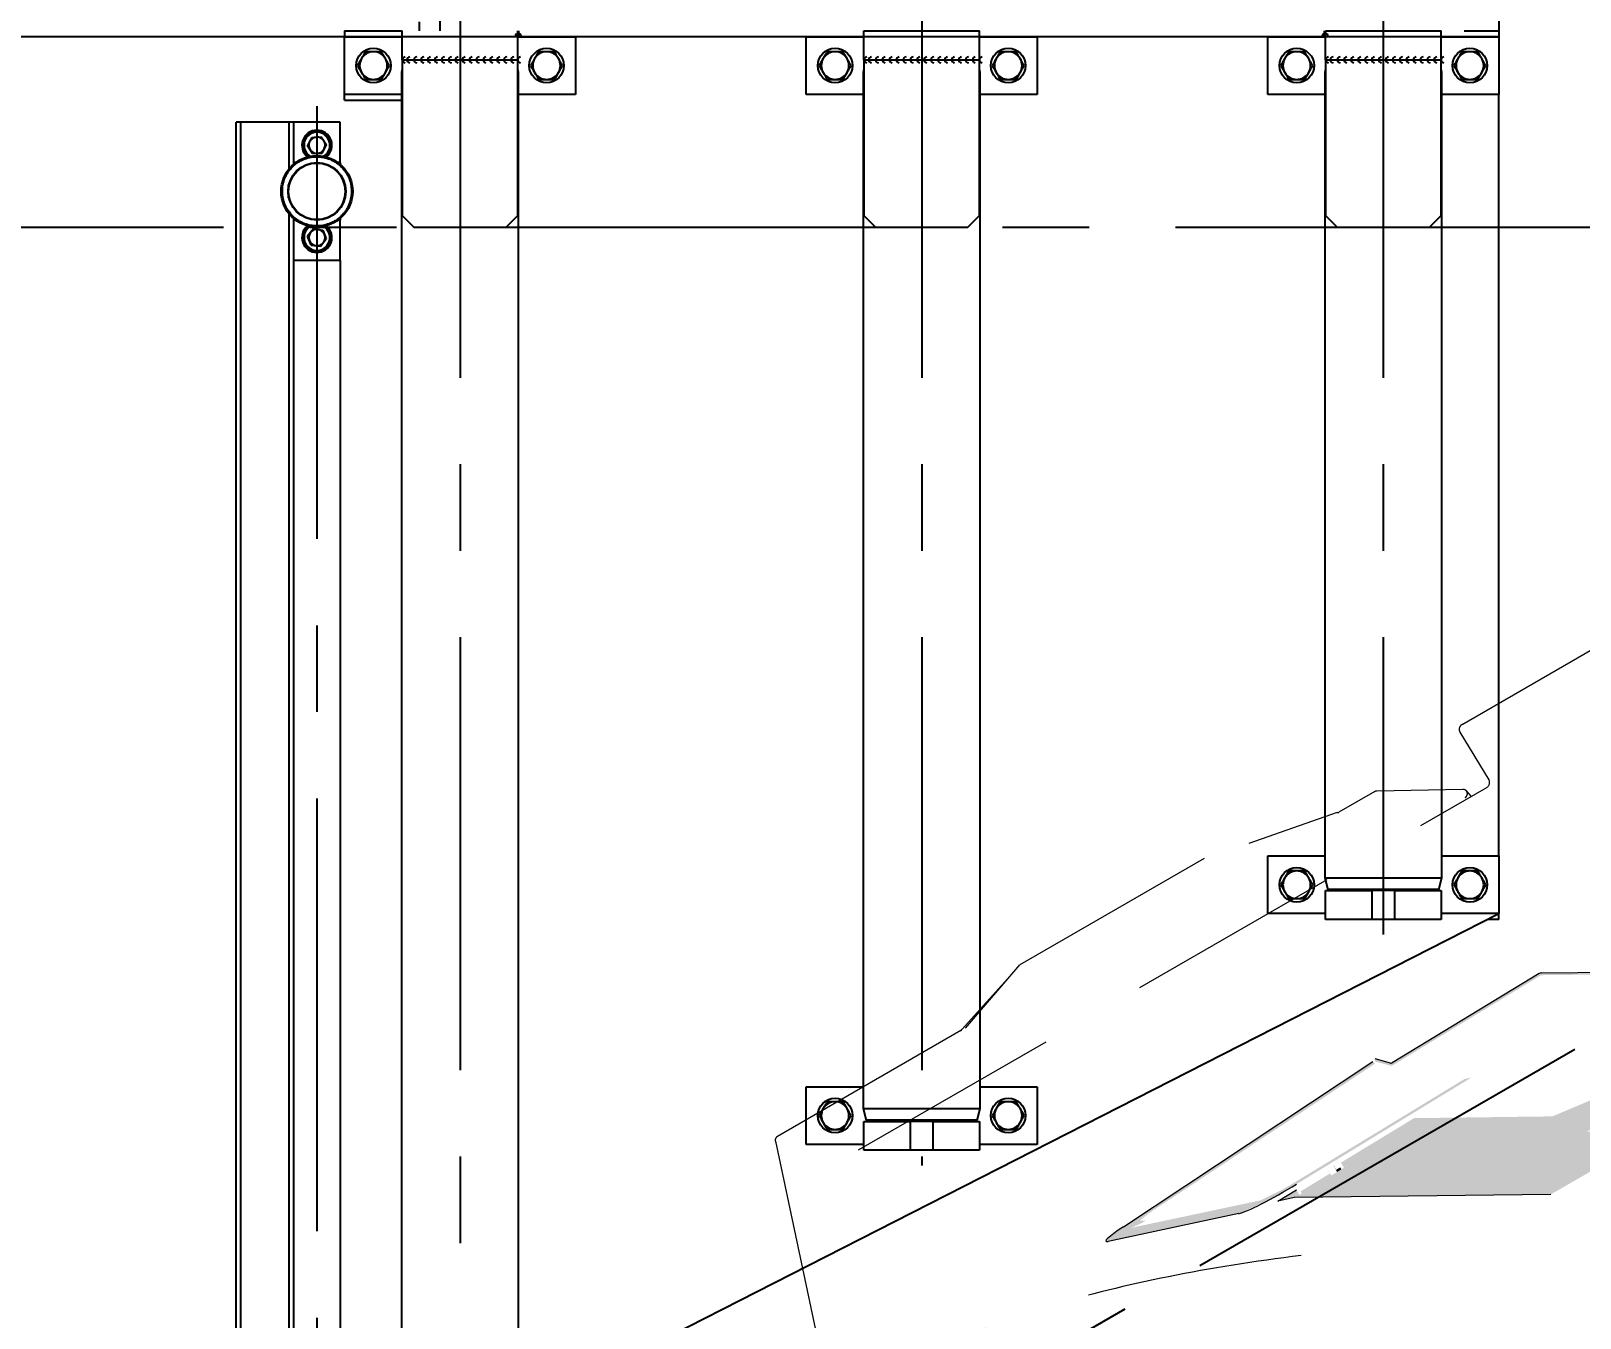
# Model space of a CAD drawing. Header units: inches. Extents: x -347369 to -260369, y 119522 to 149869.
# Drawn here: x -287802 to -286460, y 138054 to 139170 of the extents above; entities that cross this region are included whole.
import ezdxf

# ---------------------------------------------------------------- set-up
doc = ezdxf.new("R2010")
doc.units = ezdxf.units.IN
doc.header["$LTSCALE"] = 300
doc.linetypes.add('CENTRO', pattern=[2, 1.25, -0.25, 0.25, -0.25])
doc.linetypes.add('NASCOSTA', pattern=[0.375, 0.25, -0.125])
for name, color, linetype in [('ASSI', 254, 'CENTRO'), ('MACCHINA', 40, 'Continuous'), ('QUOTE', 7, 'Continuous'), ('RULLIERE', 3, 'Continuous')]:
    doc.layers.add(name, color=color, linetype=linetype)
doc.styles.get("Standard").update_dxf_attribs({"font": 'romans.shx'})
doc.dimstyles.new('sc1a100', dxfattribs={"dimscale": 100, "dimtxt": 3, "dimasz": 3, "dimexe": 0, "dimexo": 0, "dimgap": 1, "dimtad": 1, "dimzin": 12, "dimdsep": 46, "dimtxsty": 'Standard', "dimblk": 'CLOSEDBLANK', "dimcen": 1, "dimclrd": 253, "dimclre": 253, "dimclrt": 2, "dimadec": 0, "dimazin": 3, "dimtfac": 1, "dimtmove": 0, "dimatfit": 1, "dimldrblk": 'CLOSEDBLANK', "dimfxl": 1, "dimtolj": 1, "dimtzin": 0, "dimarcsym": 0})
doc.dimstyles.new('sc1a100_pollici', dxfattribs={"dimscale": 100, "dimtxt": 3, "dimasz": 3, "dimexe": 0, "dimexo": 0, "dimgap": 1, "dimtad": 1, "dimzin": 12, "dimdsep": 46, "dimtxsty": 'Standard', "dimblk": 'CLOSEDBLANK', "dimcen": 1, "dimclrd": 253, "dimclre": 253, "dimclrt": 2, "dimadec": 0, "dimazin": 3, "dimtfac": 1, "dimtmove": 0, "dimatfit": 1, "dimldrblk": 'CLOSEDBLANK', "dimfxl": 1, "dimtolj": 1, "dimtzin": 0, "dimarcsym": 0})

# ---------------------------------------------------------------- blocks, each defined once
blk = doc.blocks.new('_ClosedBlank')
at = {"color": 0, "linetype": 'ByBlock', "lineweight": -2}
for p, q in [((-1, 0.1667), (0, 0)), ((-1, 0.1667), (-1, -0.1667)), ((0, 0), (-1, -0.1667))]:
    blk.add_line(p, q, dxfattribs=at)
blk = doc.blocks.new('*D10')
at = {"layer": 'Defpoints', "color": 0, "transparency": 16777216}
for p in [(-300380.2, 144199.7), (-282330.2, 140899.7), (-300380.2, 139125.6)]:
    blk.add_point(p, dxfattribs=at)
at = {"layer": 'QUOTE', "color": 253, "lineweight": -2, "transparency": 16777216}
for p, q in [((-300380.2, 139125.6), (-300380.2, 144199.7)), ((-282630.2, 144199.7), (-300080.2, 144199.7)), ((-282330.2, 140899.7), (-282330.2, 144199.7))]:
    blk.add_line(p, q, dxfattribs=at)
at = {"layer": 'QUOTE', "color": 253, "lineweight": -2, "transparency": 16777216, "xscale": 300, "yscale": 300, "zscale": 300, "rotation": 180}
blk.add_blockref('_ClosedBlank', (-300380.2, 144199.7), dxfattribs=at)
at = {"layer": 'QUOTE', "color": 253, "lineweight": -2, "transparency": 16777216, "xscale": 300, "yscale": 300, "zscale": 300}
blk.add_blockref('_ClosedBlank', (-282330.2, 144199.7), dxfattribs=at)
at = {"layer": 'QUOTE', "color": 2, "transparency": 16777216, "char_height": 300, "attachment_point": 5}
for s, insert in [('\\A1;18050', (-291355.2, 144449.7)), ('\\A1;[59\'-2 5/8"]', (-291355.2, 143871.1))]:
    blk.add_mtext(s, dxfattribs=dict(at, insert=insert))
blk = doc.blocks.new('*D27')
at = {"layer": 'Defpoints', "color": 0, "transparency": 16777216}
for p in [(-285230.2, 140399.7), (-284017.7, 139699.7), (-287395.2, 137749.7), (-287103.2, 136767.5), (-285230.2, 136499.7)]:
    blk.add_point(p, dxfattribs=at)
at = {"layer": 'QUOTE', "color": 253, "lineweight": -2, "transparency": 16777216}
for p, q in [((-287395.2, 137749.7), (-287753.7, 137542.7)), ((-285230.2, 136499.7), (-285230.2, 136085.7))]:
    blk.add_line(p, q, dxfattribs=at)
blk.add_arc((-285230.2, 138999.7), 2913.9, 215.9014, 264.0986, dxfattribs=at)
at = {"layer": 'QUOTE', "color": 253, "lineweight": -2, "transparency": 16777216, "xscale": 300, "yscale": 300, "zscale": 300}
for p, rotation in [((-287753.7, 137542.7), 122.9507175305296), ((-285230.2, 136085.7), 357.0492824694705)]:
    blk.add_blockref('_ClosedBlank', p, dxfattribs=dict(at, rotation=rotation))
at = {"layer": 'QUOTE', "color": 2, "transparency": 16777216, "insert": (-286562.1, 136692.6), "char_height": 300, "attachment_point": 5, "rotation": 330}
blk.add_mtext('\\A1;60°', dxfattribs=at)
blk = doc.blocks.new('A$Cda148bbc')
at = {"layer": 'MACCHINA', "lineweight": 0}
h = blk.add_hatch(color=5, dxfattribs=at)
edge = h.paths.add_edge_path(flags=0)
edge.add_line((84.7, -1313.3), (85.3, -1341.7))
edge.add_ellipse((80.2, -1341.9), major_axis=(5.06, 1.09), ratio=0.965015, start_angle=259.5376, end_angle=349.5376, ccw=False)
edge.add_line((80.3, -1346.9), (48.2, -1348))
edge.add_line((48.2, -1348), (49.1, -1386.9))
edge.add_ellipse((39.2, -1404.6), major_axis=(-1.1, -68.6), ratio=0.145737, start_angle=15.1067, end_angle=105.1067, ccw=False)
edge.add_line((40.7, -1470.9), (-17.9, -1575.5))
edge.add_line((-17.9, -1575.5), (-16.2, -1649.6))
edge.add_line((-16.2, -1649.6), (-11, -1649.6))
edge.add_line((-11, -1649.6), (-10, -1694.8))
edge.add_line((-10, -1694.8), (-15.1, -1694.8))
edge.add_line((-15.1, -1694.8), (-14.7, -1713.6))
edge.add_line((-14.7, -1713.6), (-10.2, -1699.8))
edge.add_line((-10.2, -1699.8), (98.6, -1505.8))
edge.add_line((98.6, -1505.8), (98.6, -1308.3))
edge.add_line((98.6, -1308.3), (89.7, -1308.3))
edge.add_ellipse((89.8, -1313.3), major_axis=(-4.94, 1.61), ratio=0.96225, start_angle=288.6768, end_angle=378.6768)
edge = h.paths.add_edge_path(flags=0)
edge.add_ellipse((75.7, -1373.1), major_axis=(-10.1, -2.2), ratio=0.965015, start_angle=259.5376, end_angle=349.5376, ccw=False)
edge.add_line((75.5, -1363.1), (81, -1362.9))
edge.add_ellipse((81.1, -1364.9), major_axis=(0, -2), ratio=0.998864, start_angle=90, end_angle=182.0643, ccw=False)
edge.add_line((83.1, -1364.9), (83.1, -1422.9))
edge.add_line((83.1, -1422.9), (67.2, -1451.3))
edge.add_line((67.2, -1451.3), (65.4, -1373.5))
h = blk.add_hatch(color=5, dxfattribs=at)
edge = h.paths.add_edge_path(flags=0)
edge.add_ellipse((-70.9, -1568), major_axis=(1.98, -0.64), ratio=0.96225, start_angle=-26.3232, end_angle=18.6768, ccw=False)
edge.add_line((-69.4, -1569.4), (-79.2, -1579.1))
edge.add_line((-79.2, -1579.1), (-77.5, -1580.3))
edge.add_line((-77.5, -1580.3), (-67.9, -1570.8))
edge.add_ellipse((-70.9, -1568), major_axis=(3.95, -1.29), ratio=0.96225, start_angle=333.6768, end_angle=378.6768)
edge.add_line((-66.8, -1568), (-70.2, -1418.9))
edge.add_ellipse((-68.2, -1418.9), major_axis=(-2.03, -0.44), ratio=0.965015, start_angle=319.5376, end_angle=349.5376, ccw=False)
edge.add_line((-70, -1417.9), (-33.2, -1352.4))
edge.add_ellipse((-31.4, -1353.3), major_axis=(-2.03, -0.44), ratio=0.965015, start_angle=169.5376, end_angle=319.5376, ccw=False)
edge.add_line((-29.3, -1353.3), (-29, -1365.8))
edge.add_line((-29, -1365.8), (-27, -1365.7))
edge.add_line((-27, -1365.7), (-27.3, -1353.2))
edge.add_ellipse((-31.4, -1353.3), major_axis=(-4.05, -0.87), ratio=0.965015, start_angle=169.5376, end_angle=319.5376)
edge.add_line((-35, -1351.5), (-71.8, -1417))
edge.add_ellipse((-68.2, -1418.9), major_axis=(-4.05, -0.87), ratio=0.965015, start_angle=319.5376, end_angle=349.5376)
edge.add_line((-72.3, -1419), (-68.8, -1568))
h = blk.add_hatch(color=5, dxfattribs=at)
edge = h.paths.add_edge_path(flags=0)
edge.add_line((-60.7, -1827.4), (-75.7, -1581.3))
edge.add_line((-75.7, -1581.3), (-78.1, -1581.8))
edge.add_line((-78.1, -1581.8), (-62.3, -1840.5))
edge.add_ellipse((-59, -1814.2), major_axis=(0, 45.9), ratio=0.087156, start_angle=125, end_angle=195)
edge.add_line((-58, -1858.5), (-22.2, -1748.4))
edge.add_ellipse((-23.2, -1704.1), major_axis=(0, 45.9), ratio=0.087156, start_angle=195, end_angle=285)
edge.add_line((-19.3, -1692.2), (-23.5, -1514.9))
edge.add_line((-23.5, -1514.9), (-25.4, -1520.8))
edge.add_line((-25.4, -1520.8), (-21.3, -1698.1))
edge.add_ellipse((-23.2, -1704.1), major_axis=(0, 22.9), ratio=0.087156, start_angle=195, end_angle=285, ccw=False)
edge.add_line((-22.7, -1726.2), (-58.5, -1836.4))
edge.add_ellipse((-59, -1814.2), major_axis=(0, 22.9), ratio=0.087156, start_angle=125, end_angle=195, ccw=False)
h = blk.add_hatch(color=5, dxfattribs=at)
edge = h.paths.add_edge_path(flags=0)
edge.add_line((-11, -1652.1), (-13, -1652.1))
edge.add_line((-13, -1652.1), (-12.9, -1656.4))
edge.add_ellipse((-19.2, -1659.7), major_axis=(-13.6, -0.3), ratio=0.257834, start_angle=231.4736, end_angle=241.9407, ccw=False)
edge.add_line((-10.8, -1656.7), (-11, -1652.1))
h = blk.add_hatch(color=5, dxfattribs=at)
edge = h.paths.add_edge_path(flags=0)
edge.add_line((-12.8, -1662.6), (-12.1, -1692.3))
edge.add_line((-12.1, -1692.3), (-10, -1692.3))
edge.add_line((-10, -1692.3), (-10.7, -1662.2))
edge.add_ellipse((-19.2, -1659.7), major_axis=(-13.6, -0.3), ratio=0.257834, start_angle=118.0593, end_angle=128.5264, ccw=False)
at = {"layer": 'ASSI'}
blk.add_line((0, -2400), (0, 1400), dxfattribs=at)
at = {"layer": 'MACCHINA', "color": 8, "linetype": 'NASCOSTA', "lineweight": 5, "ltscale": 2.5}
for p, q in [((-292.6, -1368.9), (-292.6, 585)), ((-287.8, -1373.8), (-239.5, -1372.6)), ((-234.7, -2006), (-234.7, -1377.6)), ((-234.7, -1393.1), (-240.9, -1394.4)), ((-243.4, -1396.4), (-279.5, -1461.8)), ((-280, -1463.3), (-280, -1499.3)), ((-280.6, -1500.7), (-295.5, -1580.4)), ((-303.8, -1620.5), (-303.8, -1804.7)), ((-279.7, -1873.2), (-303.8, -1804.7)), ((-299.8, -1816.1), (-280.6, -1876.1)), ((-280, -1877.5), (-280, -2061)), ((-277.4, -2064.7), (-59.6, -2135.5))]:
    blk.add_line(p, q, dxfattribs=at)
at = {"layer": 'MACCHINA', "color": 5, "lineweight": 0}
for p, q in [((-71.8, -1417), (-35, -1351.5)), ((-72.3, -1419), (-68.8, -1568)), ((98.6, -1505.8), (-10.2, -1699.8)), ((-69.4, -1569.4), (-79.2, -1579.1)), ((-62.3, -1840.5), (-78.1, -1581.8)), ((-14.7, -1713.6), (-15.1, -1694.8)), ((-10.2, -1699.8), (-14.7, -1713.6)), ((-22.2, -1748.4), (-58, -1858.5))]:
    blk.add_line(p, q, dxfattribs=at)
at = {"layer": 'MACCHINA', "color": 8, "linetype": 'NASCOSTA', "lineweight": 5, "ltscale": 2.5}
for centre, radius, start, end in [((-282.1, -1499.3), 2.07, 316.6145, 359.9907), ((-282, -1877.5), 1.98, 359.6943, 44.4439), ((-276.2, -2061.1), 3.82, 178.8817, 270.6627)]:
    blk.add_arc(centre, radius, start, end, dxfattribs=at)
for centre, major_axis, ratio, start_param, end_param in [((-287.8, -1368.7), (1.25, 4.89), 0.954437, 1.832941, 3.403738), ((-239.5, -1377.7), (1.25, 4.89), 0.954437, 4.974534, 6.54533), ((127.5, -1749.5), (153.7, 353.9), 0.247592, 1.594453, 4.02308)]:
    blk.add_ellipse(centre, major_axis=major_axis, ratio=ratio, start_param=start_param, end_param=end_param, dxfattribs=at)
at = {"layer": 'MACCHINA', "color": 5, "lineweight": 0}
for centre, major_axis, ratio, start_param, end_param in [((-68.2, -1418.9), (-4.05, -0.87), 0.965015, 5.576983, 6.100582), ((-70.9, -1568), (1.98, -0.64), 0.96225, 5.823759, 6.609157), ((-23.2, -1704.1), (0, 45.9), 0.087156, 3.403392, 4.974188), ((-59, -1814.2), (0, 45.9), 0.087156, 2.181662, 3.403392)]:
    blk.add_ellipse(centre, major_axis=major_axis, ratio=ratio, start_param=start_param, end_param=end_param, dxfattribs=at)
at = {"layer": 'MACCHINA', "color": 8, "linetype": 'NASCOSTA', "lineweight": 5, "ltscale": 2.5}
blk.add_open_spline([(-236.4, -1398.3), (-236.4, -1397.9), (-236.5, -1397), (-237.2, -1395.8), (-238.1, -1394.9), (-239.3, -1394.4), (-240.5, -1394.3), (-241.7, -1394.6), (-242.8, -1395.3), (-243.2, -1396.1), (-243.4, -1396.4)], degree=3, dxfattribs=at)
blk.add_open_spline([(-279.5, -1461.8), (-279.6, -1462), (-279.8, -1462.4), (-280, -1463.1), (-280, -1463.6), (-280, -1463.8)], degree=3, knots=[0, 0, 0, 0, 0.317792, 0.653434, 1, 1, 1, 1], dxfattribs=at)
blk = doc.blocks.new('72810824170')
at = {"layer": 'ASSI'}
for p, q in [((-2200, 244.5), (-2200, -1113.2)), ((-1800, 244.5), (-1800, -813.2)), ((-1400, 244.5), (-1400, -613.2))]:
    blk.add_line(p, q, dxfattribs=at)
at = {"layer": 'RULLIERE'}
for p, q in [((-2235, 170), (-2235, 178)), ((-2217.5, 185), (-2217.5, 170)), ((-2300, 170), (-2300, 165)), ((-2300, 170), (-2250, 170)), ((-2300, 165), (-2250, 165)), ((-2300, 115), (-2300, 165)), ((-2250, 145), (-2250, 170)), ((-2150, 145), (-2150, 170)), ((-2150, 165), (-2100, 165)), ((-2149, 165), (-2149, 170)), ((-2100, 165), (-2100, 115)), ((-1900, 165), (-2100, 165)), ((-1900, 165), (-1850, 165)), ((-1900, 115), (-1900, 165)), ((-1850, 145), (-1850, 170)), ((-1850, 170), (-1750, 170)), ((-1750, 145), (-1750, 170)), ((-1750, 165), (-1700, 165)), ((-1700, 165), (-1700, 115)), ((-1500, 165), (-1700, 165)), ((-1500, 165), (-1450, 165)), ((-1500, 115), (-1500, 165)), ((-1451, 165), (-1451, 170)), ((-1450, 170), (-1350, 170)), ((-1450, 145), (-1450, 170)), ((-1350, 145), (-1350, 170)), ((-1350, 165), (-1300, 165)), ((-1330, 170), (-1300, 170)), ((-1300, 170), (-1300, 165)), ((-1300, 165), (-1300, 115)), ((-2250, 137), (-2250.8, 134)), ((-2250, 145), (-2250, 10)), ((-2250, 145), (-2150, 145)), ((-2150, 10), (-2150, 145)), ((-2149.2, 134), (-2150, 137)), ((-1850, 137), (-1850.8, 134)), ((-1850, 145), (-1850, 10)), ((-1850, 145), (-1750, 145)), ((-1750, 10), (-1750, 145)), ((-1749.2, 134), (-1750, 137)), ((-1450, 137), (-1450.8, 134)), ((-1450, 145), (-1450, 10)), ((-1450, 145), (-1350, 145)), ((-1350, 10), (-1350, 145)), ((-1349.2, 134), (-1350, 137)), ((-2250.8, 134), (-2250.8, -1064)), ((-2250, 134), (-2250.8, 134)), ((-2149.2, 134), (-2150, 134)), ((-2149.2, -1064), (-2149.2, 134)), ((-1850.8, 134), (-1850.8, -764)), ((-1850, 134), (-1850.8, 134)), ((-1749.2, 134), (-1750, 134)), ((-1749.2, -764), (-1749.2, 134)), ((-1450.8, 134), (-1450.8, -564)), ((-1450, 134), (-1450.8, 134)), ((-1349.2, 134), (-1350, 134)), ((-1349.2, -564), (-1349.2, 134)), ((-2250.8, 115), (-2300, 115)), ((-2300, 110), (-2300, 115)), ((-2300, 110), (-2250.8, 110)), ((-2100, 115), (-2149.2, 115)), ((-1850.8, 115), (-1900, 115)), ((-1700, 115), (-1749.2, 115)), ((-1450.8, 115), (-1500, 115)), ((-1300, 115), (-1349.2, 115)), ((-1300, -545), (-1300, 115)), ((-2250, 10), (-2240, 0)), ((-2240, 0), (-2160, 0)), ((-2160, 0), (-2150, 10)), ((-1850, 10), (-1840, 0)), ((-1840, 0), (-1760, 0)), ((-1760, 0), (-1750, 10)), ((-1450, 10), (-1440, 0)), ((-1440, 0), (-1360, 0)), ((-1360, 0), (-1350, 10)), ((-1500, -595), (-1500, -545)), ((-1500, -545), (-1450.8, -545)), ((-1349.2, -545), (-1300, -545)), ((-1300, -545), (-1300, -595)), ((-1450.8, -564), (-1448.1, -574)), ((-1450.8, -564), (-1349.2, -564)), ((-1450, -600), (-1450, -575)), ((-1450, -575), (-1410, -575)), ((-1351.9, -574), (-1448.1, -574)), ((-1420.4, -574), (-1420.2, -575)), ((-1410, -575), (-1410, -600)), ((-1390, -575), (-1410, -575)), ((-1390, -600), (-1390, -575)), ((-1390, -575), (-1350, -575)), ((-1379.8, -575), (-1379.6, -574)), ((-1351.9, -574), (-1349.2, -564)), ((-1350, -575), (-1350, -600)), ((-2100, -1002.6), (-1300, -595)), ((-1450, -595), (-1500, -595)), ((-1410, -600), (-1450, -600)), ((-1390, -600), (-1410, -600)), ((-1350, -600), (-1390, -600)), ((-1300, -595), (-1350, -595)), ((-1300, -600), (-1309.8, -600)), ((-1300, -600), (-1300, -595)), ((-1900, -795), (-1900, -745)), ((-1900, -745), (-1850.8, -745)), ((-1749.2, -745), (-1700, -745)), ((-1700, -745), (-1700, -795)), ((-1850.8, -764), (-1848.1, -774)), ((-1850.8, -764), (-1749.2, -764)), ((-1751.9, -774), (-1749.2, -764)), ((-1850, -800), (-1850, -775)), ((-1850, -775), (-1810, -775)), ((-1751.9, -774), (-1848.1, -774)), ((-1820.4, -774), (-1820.2, -775)), ((-1810, -775), (-1810, -800)), ((-1790, -775), (-1810, -775)), ((-1790, -800), (-1790, -775)), ((-1790, -775), (-1750, -775)), ((-1779.8, -775), (-1779.6, -774)), ((-1750, -775), (-1750, -800)), ((-1850, -795), (-1900, -795)), ((-1810, -800), (-1850, -800)), ((-1790, -800), (-1810, -800)), ((-1750, -800), (-1790, -800)), ((-1700, -795), (-1750, -795))]:
    blk.add_line(p, q, dxfattribs=at)
for centre in [(-2275, 140), (-2125, 140), (-1875, 140), (-1725, 140), (-1475, 140), (-1325, 140), (-1475, -570), (-1325, -570), (-1875, -770), (-1725, -770)]:
    blk.add_circle(centre, 15, dxfattribs=at)
for centre, radius, start, end in [((-2149.5, 165.5), 2.5, 0, 180), ((-1450.5, 165.5), 2.5, 0, 180), ((-2275, 140), 12, 90, 150), ((-2275, 140), 12, 30, 90), ((-2125, 140), 12, 90, 150), ((-2125, 140), 12, 30, 90), ((-1875, 140), 12, 90, 150), ((-1875, 140), 12, 30, 90), ((-1725, 140), 12, 90, 150), ((-1725, 140), 12, 30, 90), ((-1475, 140), 12, 90, 150), ((-1475, 140), 12, 30, 90), ((-1325, 140), 12, 90, 150), ((-1325, 140), 12, 30, 90), ((-2275, 140), 12, 150, 210), ((-2275, 140), 12, 330, 30), ((-2247.5, 145), 2.5, 90, 270), ((-2243.5, 145), 2.5, 90, 270), ((-2237.5, 145), 2.5, 90, 270), ((-2231.5, 145), 2.5, 90, 270), ((-2225.5, 145), 2.5, 90, 270), ((-2219.5, 145), 2.5, 90, 270), ((-2213.5, 145), 2.5, 90, 270), ((-2207.5, 145), 2.5, 90, 270), ((-2201.5, 145), 2.5, 90, 270), ((-2195.5, 145), 2.5, 90, 270), ((-2189.5, 145), 2.5, 90, 270), ((-2183.5, 145), 2.5, 90, 270), ((-2177.5, 145), 2.5, 90, 270), ((-2171.5, 145), 2.5, 90, 270), ((-2165.5, 145), 2.5, 90, 270), ((-2159.5, 145), 2.5, 90, 270), ((-2153.5, 145), 2.5, 90, 270), ((-2147.5, 145), 2.5, 90, 270), ((-2125, 140), 12, 150, 210), ((-2125, 140), 12, 330, 30), ((-1875, 140), 12, 150, 210), ((-1875, 140), 12, 330, 30), ((-1847.5, 145), 2.5, 90, 270), ((-1843.5, 145), 2.5, 90, 270), ((-1837.5, 145), 2.5, 90, 270), ((-1831.5, 145), 2.5, 90, 270), ((-1825.5, 145), 2.5, 90, 270), ((-1819.5, 145), 2.5, 90, 270), ((-1813.5, 145), 2.5, 90, 270), ((-1807.5, 145), 2.5, 90, 270), ((-1801.5, 145), 2.5, 90, 270), ((-1795.5, 145), 2.5, 90, 270), ((-1789.5, 145), 2.5, 90, 270), ((-1783.5, 145), 2.5, 90, 270), ((-1777.5, 145), 2.5, 90, 270), ((-1771.5, 145), 2.5, 90, 270), ((-1765.5, 145), 2.5, 90, 270), ((-1759.5, 145), 2.5, 90, 270), ((-1753.5, 145), 2.5, 90, 270), ((-1747.5, 145), 2.5, 90, 270), ((-1725, 140), 12, 150, 210), ((-1725, 140), 12, 330, 30), ((-1475, 140), 12, 150, 210), ((-1475, 140), 12, 330, 30), ((-1447.5, 145), 2.5, 90, 270), ((-1443.5, 145), 2.5, 90, 270), ((-1437.5, 145), 2.5, 90, 270), ((-1431.5, 145), 2.5, 90, 270), ((-1425.5, 145), 2.5, 90, 270), ((-1419.5, 145), 2.5, 90, 270), ((-1413.5, 145), 2.5, 90, 270), ((-1407.5, 145), 2.5, 90, 270), ((-1401.5, 145), 2.5, 90, 270), ((-1395.5, 145), 2.5, 90, 270), ((-1389.5, 145), 2.5, 90, 270), ((-1383.5, 145), 2.5, 90, 270), ((-1377.5, 145), 2.5, 90, 270), ((-1371.5, 145), 2.5, 90, 270), ((-1365.5, 145), 2.5, 90, 270), ((-1359.5, 145), 2.5, 90, 270), ((-1353.5, 145), 2.5, 90, 270), ((-1347.5, 145), 2.5, 90, 270), ((-1325, 140), 12, 150, 210), ((-1325, 140), 12, 330, 30), ((-2275, 140), 12, 210, 270), ((-2275, 140), 12, 270, 330), ((-2125, 140), 12, 210, 270), ((-2125, 140), 12, 270, 330), ((-1875, 140), 12, 210, 270), ((-1875, 140), 12, 270, 330), ((-1725, 140), 12, 210, 270), ((-1725, 140), 12, 270, 330), ((-1475, 140), 12, 210, 270), ((-1475, 140), 12, 270, 330), ((-1325, 140), 12, 210, 270), ((-1325, 140), 12, 270, 330), ((-1475, -570), 12, 90, 150), ((-1475, -570), 12, 30, 90), ((-1325, -570), 12, 90, 150), ((-1325, -570), 12, 30, 90), ((-1475, -570), 12, 150, 210), ((-1475, -570), 12, 210, 270), ((-1475, -570), 12, 270, 330), ((-1475, -570), 12, 330, 30), ((-1325, -570), 12, 150, 210), ((-1325, -570), 12, 210, 270), ((-1325, -570), 12, 270, 330), ((-1325, -570), 12, 330, 30), ((-1875, -770), 12, 150, 210), ((-1875, -770), 12, 90, 150), ((-1875, -770), 12, 30, 90), ((-1875, -770), 12, 330, 30), ((-1725, -770), 12, 150, 210), ((-1725, -770), 12, 90, 150), ((-1725, -770), 12, 30, 90), ((-1725, -770), 12, 330, 30), ((-1875, -770), 12, 210, 270), ((-1875, -770), 12, 270, 330), ((-1725, -770), 12, 210, 270), ((-1725, -770), 12, 270, 330)]:
    blk.add_arc(centre, radius, start, end, dxfattribs=at)
for points, knots in [([(-2281.9, 152), (-2282.5, 151), (-2283.6, 149.1), (-2284.8, 147), (-2285.4, 146)], [0, 0, 0, 0, 0.495458, 1, 1, 1, 1]), ([(-2275, 152), (-2275.2, 152), (-2276.4, 152), (-2278.8, 152), (-2280.9, 152), (-2281.9, 152)], [0, 0, 0, 0, 0.070099, 0.530789, 1, 1, 1, 1]), ([(-2268.1, 152), (-2269.2, 152), (-2271.5, 152), (-2273.8, 152), (-2275, 152)], [0, 0, 0, 0, 0.495458, 1, 1, 1, 1]), ([(-2264.6, 146), (-2264.9, 146.5), (-2266.1, 148.5), (-2267.2, 150.5), (-2268.1, 152)], [0, 0, 0, 0, 0.232367, 1, 1, 1, 1]), ([(-2131.9, 152), (-2132.5, 151), (-2133.6, 149.1), (-2134.8, 147), (-2135.4, 146)], [0, 0, 0, 0, 0.495458, 1, 1, 1, 1]), ([(-2125, 152), (-2125.2, 152), (-2126.4, 152), (-2128.8, 152), (-2130.9, 152), (-2131.9, 152)], [0, 0, 0, 0, 0.070099, 0.530789, 1, 1, 1, 1]), ([(-2118.1, 152), (-2119.2, 152), (-2121.5, 152), (-2123.8, 152), (-2125, 152)], [0, 0, 0, 0, 0.495458, 1, 1, 1, 1]), ([(-2114.6, 146), (-2114.9, 146.5), (-2116.1, 148.5), (-2117.2, 150.5), (-2118.1, 152)], [0, 0, 0, 0, 0.232367, 1, 1, 1, 1]), ([(-1881.9, 152), (-1882.5, 151), (-1883.6, 149.1), (-1884.8, 147), (-1885.4, 146)], [0, 0, 0, 0, 0.495458, 1, 1, 1, 1]), ([(-1875, 152), (-1875.2, 152), (-1876.4, 152), (-1878.8, 152), (-1880.9, 152), (-1881.9, 152)], [0, 0, 0, 0, 0.070099, 0.530789, 1, 1, 1, 1]), ([(-1868.1, 152), (-1869.2, 152), (-1871.5, 152), (-1873.8, 152), (-1875, 152)], [0, 0, 0, 0, 0.495458, 1, 1, 1, 1]), ([(-1864.6, 146), (-1864.9, 146.5), (-1866.1, 148.5), (-1867.2, 150.5), (-1868.1, 152)], [0, 0, 0, 0, 0.2323672, 1, 1, 1, 1]), ([(-1731.9, 152), (-1732.5, 151), (-1733.6, 149.1), (-1734.8, 147), (-1735.4, 146)], [0, 0, 0, 0, 0.495458, 1, 1, 1, 1]), ([(-1725, 152), (-1725.2, 152), (-1726.4, 152), (-1728.8, 152), (-1730.9, 152), (-1731.9, 152)], [0, 0, 0, 0, 0.070099, 0.530789, 1, 1, 1, 1]), ([(-1718.1, 152), (-1719.2, 152), (-1721.5, 152), (-1723.8, 152), (-1725, 152)], [0, 0, 0, 0, 0.495458, 1, 1, 1, 1]), ([(-1714.6, 146), (-1714.9, 146.5), (-1716.1, 148.5), (-1717.2, 150.5), (-1718.1, 152)], [0, 0, 0, 0, 0.2323672, 1, 1, 1, 1]), ([(-1481.9, 152), (-1482.5, 151), (-1483.6, 149.1), (-1484.8, 147), (-1485.4, 146)], [0, 0, 0, 0, 0.495458, 1, 1, 1, 1]), ([(-1475, 152), (-1475.2, 152), (-1476.4, 152), (-1478.8, 152), (-1480.9, 152), (-1481.9, 152)], [0, 0, 0, 0, 0.070099, 0.530789, 1, 1, 1, 1]), ([(-1468.1, 152), (-1469.2, 152), (-1471.5, 152), (-1473.8, 152), (-1475, 152)], [0, 0, 0, 0, 0.495458, 1, 1, 1, 1]), ([(-1464.6, 146), (-1464.9, 146.5), (-1466.1, 148.5), (-1467.2, 150.5), (-1468.1, 152)], [0, 0, 0, 0, 0.232367, 1, 1, 1, 1]), ([(-1331.9, 152), (-1332.5, 151), (-1333.6, 149.1), (-1334.8, 147), (-1335.4, 146)], [0, 0, 0, 0, 0.495458, 1, 1, 1, 1]), ([(-1325, 152), (-1325.2, 152), (-1326.4, 152), (-1328.8, 152), (-1330.9, 152), (-1331.9, 152)], [0, 0, 0, 0, 0.0700986, 0.5307888, 1, 1, 1, 1]), ([(-1318.1, 152), (-1319.2, 152), (-1321.5, 152), (-1323.8, 152), (-1325, 152)], [0, 0, 0, 0, 0.495458, 1, 1, 1, 1]), ([(-1314.6, 146), (-1314.9, 146.5), (-1316.1, 148.5), (-1317.2, 150.5), (-1318.1, 152)], [0, 0, 0, 0, 0.232367, 1, 1, 1, 1]), ([(-2285.4, 146), (-2285.5, 145.9), (-2286.1, 144.8), (-2287.3, 142.8), (-2288.3, 140.9), (-2288.9, 140)], [0, 0, 0, 0, 0.070099, 0.530789, 1, 1, 1, 1]), ([(-2288.9, 140), (-2288, 138.5), (-2286.8, 136.5), (-2285.7, 134.5), (-2285.4, 134)], [0, 0, 0, 0, 0.7676328, 1, 1, 1, 1]), ([(-2261.1, 140), (-2261.4, 140.4), (-2262.1, 141.6), (-2263.2, 143.6), (-2264.1, 145.2), (-2264.6, 146)], [0, 0, 0, 0, 0.211364, 0.60308, 1, 1, 1, 1]), ([(-2264.6, 134), (-2264.5, 134.1), (-2263.9, 135.2), (-2262.7, 137.2), (-2261.7, 139.1), (-2261.1, 140)], [0, 0, 0, 0, 0.070099, 0.530789, 1, 1, 1, 1]), ([(-2135.4, 146), (-2135.5, 145.9), (-2136.1, 144.8), (-2137.3, 142.8), (-2138.3, 140.9), (-2138.9, 140)], [0, 0, 0, 0, 0.070099, 0.530789, 1, 1, 1, 1]), ([(-2138.9, 140), (-2138, 138.5), (-2136.8, 136.5), (-2135.7, 134.5), (-2135.4, 134)], [0, 0, 0, 0, 0.767633, 1, 1, 1, 1]), ([(-2111.1, 140), (-2111.4, 140.4), (-2112.1, 141.6), (-2113.2, 143.6), (-2114.1, 145.2), (-2114.6, 146)], [0, 0, 0, 0, 0.211364, 0.60308, 1, 1, 1, 1]), ([(-2114.6, 134), (-2114.5, 134.1), (-2113.9, 135.2), (-2112.7, 137.2), (-2111.7, 139.1), (-2111.1, 140)], [0, 0, 0, 0, 0.070099, 0.530789, 1, 1, 1, 1]), ([(-1885.4, 146), (-1885.5, 145.9), (-1886.1, 144.8), (-1887.3, 142.8), (-1888.3, 140.9), (-1888.9, 140)], [0, 0, 0, 0, 0.070099, 0.530789, 1, 1, 1, 1]), ([(-1888.9, 140), (-1888, 138.5), (-1886.8, 136.5), (-1885.7, 134.5), (-1885.4, 134)], [0, 0, 0, 0, 0.767633, 1, 1, 1, 1]), ([(-1861.1, 140), (-1861.4, 140.4), (-1862.1, 141.6), (-1863.2, 143.6), (-1864.1, 145.2), (-1864.6, 146)], [0, 0, 0, 0, 0.211364, 0.60308, 1, 1, 1, 1]), ([(-1864.6, 134), (-1864.5, 134.1), (-1863.9, 135.2), (-1862.7, 137.2), (-1861.7, 139.1), (-1861.1, 140)], [0, 0, 0, 0, 0.070099, 0.530789, 1, 1, 1, 1]), ([(-1735.4, 146), (-1735.5, 145.9), (-1736.1, 144.8), (-1737.3, 142.8), (-1738.3, 140.9), (-1738.9, 140)], [0, 0, 0, 0, 0.0700986, 0.5307888, 1, 1, 1, 1]), ([(-1738.9, 140), (-1738, 138.5), (-1736.8, 136.5), (-1735.7, 134.5), (-1735.4, 134)], [0, 0, 0, 0, 0.767633, 1, 1, 1, 1]), ([(-1711.1, 140), (-1711.4, 140.4), (-1712.1, 141.6), (-1713.2, 143.6), (-1714.1, 145.2), (-1714.6, 146)], [0, 0, 0, 0, 0.211364, 0.60308, 1, 1, 1, 1]), ([(-1714.6, 134), (-1714.5, 134.1), (-1713.9, 135.2), (-1712.7, 137.2), (-1711.7, 139.1), (-1711.1, 140)], [0, 0, 0, 0, 0.070099, 0.530789, 1, 1, 1, 1]), ([(-1485.4, 146), (-1485.5, 145.9), (-1486.1, 144.8), (-1487.3, 142.8), (-1488.3, 140.9), (-1488.9, 140)], [0, 0, 0, 0, 0.070099, 0.530789, 1, 1, 1, 1]), ([(-1488.9, 140), (-1488, 138.5), (-1486.8, 136.5), (-1485.7, 134.5), (-1485.4, 134)], [0, 0, 0, 0, 0.767633, 1, 1, 1, 1]), ([(-1461.1, 140), (-1461.4, 140.4), (-1462.1, 141.6), (-1463.2, 143.6), (-1464.1, 145.2), (-1464.6, 146)], [0, 0, 0, 0, 0.2113641, 0.6030801, 1, 1, 1, 1]), ([(-1464.6, 134), (-1464.5, 134.1), (-1463.9, 135.2), (-1462.7, 137.2), (-1461.7, 139.1), (-1461.1, 140)], [0, 0, 0, 0, 0.070099, 0.530789, 1, 1, 1, 1]), ([(-1335.4, 146), (-1335.5, 145.9), (-1336.1, 144.8), (-1337.3, 142.8), (-1338.3, 140.9), (-1338.9, 140)], [0, 0, 0, 0, 0.070099, 0.530789, 1, 1, 1, 1]), ([(-1338.9, 140), (-1338, 138.5), (-1336.8, 136.5), (-1335.7, 134.5), (-1335.4, 134)], [0, 0, 0, 0, 0.767633, 1, 1, 1, 1]), ([(-1311.1, 140), (-1311.4, 140.4), (-1312.1, 141.6), (-1313.2, 143.6), (-1314.1, 145.2), (-1314.6, 146)], [0, 0, 0, 0, 0.2113641, 0.6030801, 1, 1, 1, 1]), ([(-1314.6, 134), (-1314.5, 134.1), (-1313.9, 135.2), (-1312.7, 137.2), (-1311.7, 139.1), (-1311.1, 140)], [0, 0, 0, 0, 0.070099, 0.530789, 1, 1, 1, 1]), ([(-2285.4, 134), (-2284.9, 133.2), (-2284, 131.6), (-2282.9, 129.6), (-2282.2, 128.4), (-2281.9, 128)], [0, 0, 0, 0, 0.391368, 0.788636, 1, 1, 1, 1]), ([(-2281.9, 128), (-2280.8, 128), (-2278.5, 128), (-2276.2, 128), (-2275, 128)], [0, 0, 0, 0, 0.495458, 1, 1, 1, 1]), ([(-2275, 128), (-2274.8, 128), (-2273.6, 128), (-2271.2, 128), (-2269.1, 128), (-2268.1, 128)], [0, 0, 0, 0, 0.070099, 0.530789, 1, 1, 1, 1]), ([(-2268.1, 128), (-2267.5, 129), (-2266.4, 130.9), (-2265.2, 133), (-2264.6, 134)], [0, 0, 0, 0, 0.495458, 1, 1, 1, 1]), ([(-2135.4, 134), (-2134.9, 133.2), (-2134, 131.6), (-2132.9, 129.6), (-2132.2, 128.4), (-2131.9, 128)], [0, 0, 0, 0, 0.391368, 0.788636, 1, 1, 1, 1]), ([(-2131.9, 128), (-2130.8, 128), (-2128.5, 128), (-2126.2, 128), (-2125, 128)], [0, 0, 0, 0, 0.495458, 1, 1, 1, 1]), ([(-2125, 128), (-2124.8, 128), (-2123.6, 128), (-2121.2, 128), (-2119.1, 128), (-2118.1, 128)], [0, 0, 0, 0, 0.070099, 0.530789, 1, 1, 1, 1]), ([(-2118.1, 128), (-2117.5, 129), (-2116.4, 130.9), (-2115.2, 133), (-2114.6, 134)], [0, 0, 0, 0, 0.495458, 1, 1, 1, 1]), ([(-1885.4, 134), (-1884.9, 133.2), (-1884, 131.6), (-1882.9, 129.6), (-1882.2, 128.4), (-1881.9, 128)], [0, 0, 0, 0, 0.391368, 0.788636, 1, 1, 1, 1]), ([(-1881.9, 128), (-1880.8, 128), (-1878.5, 128), (-1876.2, 128), (-1875, 128)], [0, 0, 0, 0, 0.495458, 1, 1, 1, 1]), ([(-1875, 128), (-1874.8, 128), (-1873.6, 128), (-1871.2, 128), (-1869.1, 128), (-1868.1, 128)], [0, 0, 0, 0, 0.070099, 0.530789, 1, 1, 1, 1]), ([(-1868.1, 128), (-1867.5, 129), (-1866.4, 130.9), (-1865.2, 133), (-1864.6, 134)], [0, 0, 0, 0, 0.495458, 1, 1, 1, 1]), ([(-1735.4, 134), (-1734.9, 133.2), (-1734, 131.6), (-1732.9, 129.6), (-1732.2, 128.4), (-1731.9, 128)], [0, 0, 0, 0, 0.391368, 0.788636, 1, 1, 1, 1]), ([(-1731.9, 128), (-1730.8, 128), (-1728.5, 128), (-1726.2, 128), (-1725, 128)], [0, 0, 0, 0, 0.495458, 1, 1, 1, 1]), ([(-1725, 128), (-1724.8, 128), (-1723.6, 128), (-1721.2, 128), (-1719.1, 128), (-1718.1, 128)], [0, 0, 0, 0, 0.070099, 0.530789, 1, 1, 1, 1]), ([(-1718.1, 128), (-1717.5, 129), (-1716.4, 130.9), (-1715.2, 133), (-1714.6, 134)], [0, 0, 0, 0, 0.495458, 1, 1, 1, 1]), ([(-1485.4, 134), (-1484.9, 133.2), (-1484, 131.6), (-1482.9, 129.6), (-1482.2, 128.4), (-1481.9, 128)], [0, 0, 0, 0, 0.391368, 0.788636, 1, 1, 1, 1]), ([(-1481.9, 128), (-1480.8, 128), (-1478.5, 128), (-1476.2, 128), (-1475, 128)], [0, 0, 0, 0, 0.495458, 1, 1, 1, 1]), ([(-1475, 128), (-1474.8, 128), (-1473.6, 128), (-1471.2, 128), (-1469.1, 128), (-1468.1, 128)], [0, 0, 0, 0, 0.070099, 0.530789, 1, 1, 1, 1]), ([(-1468.1, 128), (-1467.5, 129), (-1466.4, 130.9), (-1465.2, 133), (-1464.6, 134)], [0, 0, 0, 0, 0.495458, 1, 1, 1, 1]), ([(-1335.4, 134), (-1334.9, 133.2), (-1334, 131.6), (-1332.9, 129.6), (-1332.2, 128.4), (-1331.9, 128)], [0, 0, 0, 0, 0.391368, 0.788636, 1, 1, 1, 1]), ([(-1331.9, 128), (-1330.8, 128), (-1328.5, 128), (-1326.2, 128), (-1325, 128)], [0, 0, 0, 0, 0.495458, 1, 1, 1, 1]), ([(-1325, 128), (-1324.8, 128), (-1323.6, 128), (-1321.2, 128), (-1319.1, 128), (-1318.1, 128)], [0, 0, 0, 0, 0.070099, 0.530789, 1, 1, 1, 1]), ([(-1318.1, 128), (-1317.5, 129), (-1316.4, 130.9), (-1315.2, 133), (-1314.6, 134)], [0, 0, 0, 0, 0.495458, 1, 1, 1, 1]), ([(-1481.9, -558), (-1482.5, -559), (-1483.6, -560.9), (-1484.8, -563), (-1485.4, -564)], [0, 0, 0, 0, 0.495458, 1, 1, 1, 1]), ([(-1475, -558), (-1475.5, -558), (-1477.9, -558), (-1480.2, -558), (-1481.9, -558)], [0, 0, 0, 0, 0.232367, 1, 1, 1, 1]), ([(-1468.1, -558), (-1468.5, -558), (-1469.9, -558), (-1472.2, -558), (-1474.1, -558), (-1475, -558)], [0, 0, 0, 0, 0.211364, 0.60308, 1, 1, 1, 1]), ([(-1464.6, -564), (-1464.7, -563.9), (-1465.3, -562.8), (-1466.5, -560.8), (-1467.5, -558.9), (-1468.1, -558)], [0, 0, 0, 0, 0.070099, 0.530789, 1, 1, 1, 1]), ([(-1331.9, -558), (-1332.5, -559), (-1333.6, -560.9), (-1334.8, -563), (-1335.4, -564)], [0, 0, 0, 0, 0.495458, 1, 1, 1, 1]), ([(-1325, -558), (-1325.2, -558), (-1326.4, -558), (-1328.8, -558), (-1330.9, -558), (-1331.9, -558)], [0, 0, 0, 0, 0.070099, 0.530789, 1, 1, 1, 1]), ([(-1318.1, -558), (-1319.2, -558), (-1321.5, -558), (-1323.8, -558), (-1325, -558)], [0, 0, 0, 0, 0.495458, 1, 1, 1, 1]), ([(-1314.6, -564), (-1315.1, -563.2), (-1316, -561.6), (-1317.1, -559.6), (-1317.8, -558.4), (-1318.1, -558)], [0, 0, 0, 0, 0.391368, 0.788636, 1, 1, 1, 1]), ([(-1485.4, -564), (-1485.5, -564.1), (-1486.1, -565.2), (-1487.3, -567.2), (-1488.3, -569.1), (-1488.9, -570)], [0, 0, 0, 0, 0.070099, 0.530789, 1, 1, 1, 1]), ([(-1488.9, -570), (-1488.3, -571), (-1487.2, -572.9), (-1486, -575), (-1485.4, -576)], [0, 0, 0, 0, 0.495458, 1, 1, 1, 1]), ([(-1485.4, -576), (-1485.3, -576.1), (-1484.7, -577.2), (-1483.5, -579.2), (-1482.5, -581.1), (-1481.9, -582)], [0, 0, 0, 0, 0.070099, 0.530789, 1, 1, 1, 1]), ([(-1468.1, -582), (-1467.5, -581), (-1466.4, -579.1), (-1465.2, -577), (-1464.6, -576)], [0, 0, 0, 0, 0.495458, 1, 1, 1, 1]), ([(-1461.1, -570), (-1461.7, -569), (-1462.8, -567.1), (-1464, -565), (-1464.6, -564)], [0, 0, 0, 0, 0.495458, 1, 1, 1, 1]), ([(-1464.6, -576), (-1464.5, -575.9), (-1463.9, -574.8), (-1462.7, -572.8), (-1461.7, -570.9), (-1461.1, -570)], [0, 0, 0, 0, 0.0700986, 0.5307888, 1, 1, 1, 1]), ([(-1335.4, -564), (-1335.5, -564.1), (-1336.1, -565.2), (-1337.3, -567.2), (-1338.3, -569.1), (-1338.9, -570)], [0, 0, 0, 0, 0.070099, 0.530789, 1, 1, 1, 1]), ([(-1338.9, -570), (-1338.6, -570.4), (-1337.9, -571.6), (-1336.8, -573.6), (-1335.9, -575.2), (-1335.4, -576)], [0, 0, 0, 0, 0.211364, 0.60308, 1, 1, 1, 1]), ([(-1335.4, -576), (-1335.1, -576.5), (-1333.9, -578.5), (-1332.8, -580.5), (-1331.9, -582)], [0, 0, 0, 0, 0.232367, 1, 1, 1, 1]), ([(-1318.1, -582), (-1317.5, -581), (-1316.4, -579.1), (-1315.2, -577), (-1314.6, -576)], [0, 0, 0, 0, 0.495458, 1, 1, 1, 1]), ([(-1311.1, -570), (-1312, -568.5), (-1313.2, -566.5), (-1314.3, -564.5), (-1314.6, -564)], [0, 0, 0, 0, 0.767633, 1, 1, 1, 1]), ([(-1314.6, -576), (-1314.5, -575.9), (-1313.9, -574.8), (-1312.7, -572.8), (-1311.7, -570.9), (-1311.1, -570)], [0, 0, 0, 0, 0.070099, 0.530789, 1, 1, 1, 1]), ([(-1481.9, -582), (-1480.2, -582), (-1477.9, -582), (-1475.5, -582), (-1475, -582)], [0, 0, 0, 0, 0.767633, 1, 1, 1, 1]), ([(-1475, -582), (-1474.1, -582), (-1472.2, -582), (-1469.9, -582), (-1468.5, -582), (-1468.1, -582)], [0, 0, 0, 0, 0.391368, 0.788636, 1, 1, 1, 1]), ([(-1331.9, -582), (-1330.8, -582), (-1328.5, -582), (-1326.2, -582), (-1325, -582)], [0, 0, 0, 0, 0.495458, 1, 1, 1, 1]), ([(-1325, -582), (-1324.8, -582), (-1323.6, -582), (-1321.2, -582), (-1319.1, -582), (-1318.1, -582)], [0, 0, 0, 0, 0.0700986, 0.5307888, 1, 1, 1, 1]), ([(-1885.4, -764), (-1885.5, -764.1), (-1886.1, -765.2), (-1887.3, -767.2), (-1888.3, -769.1), (-1888.9, -770)], [0, 0, 0, 0, 0.070099, 0.530789, 1, 1, 1, 1]), ([(-1881.9, -758), (-1882.5, -759), (-1883.6, -760.9), (-1884.8, -763), (-1885.4, -764)], [0, 0, 0, 0, 0.495458, 1, 1, 1, 1]), ([(-1875, -758), (-1875.5, -758), (-1877.9, -758), (-1880.2, -758), (-1881.9, -758)], [0, 0, 0, 0, 0.232367, 1, 1, 1, 1]), ([(-1868.1, -758), (-1868.5, -758), (-1869.9, -758), (-1872.2, -758), (-1874.1, -758), (-1875, -758)], [0, 0, 0, 0, 0.211364, 0.60308, 1, 1, 1, 1]), ([(-1864.6, -764), (-1864.7, -763.9), (-1865.3, -762.8), (-1866.5, -760.8), (-1867.5, -758.9), (-1868.1, -758)], [0, 0, 0, 0, 0.070099, 0.530789, 1, 1, 1, 1]), ([(-1861.1, -770), (-1861.7, -769), (-1862.8, -767.1), (-1864, -765), (-1864.6, -764)], [0, 0, 0, 0, 0.495458, 1, 1, 1, 1]), ([(-1735.4, -764), (-1735.5, -764.1), (-1736.1, -765.2), (-1737.3, -767.2), (-1738.3, -769.1), (-1738.9, -770)], [0, 0, 0, 0, 0.0700986, 0.5307888, 1, 1, 1, 1]), ([(-1731.9, -758), (-1732.5, -759), (-1733.6, -760.9), (-1734.8, -763), (-1735.4, -764)], [0, 0, 0, 0, 0.495458, 1, 1, 1, 1]), ([(-1725, -758), (-1725.2, -758), (-1726.4, -758), (-1728.8, -758), (-1730.9, -758), (-1731.9, -758)], [0, 0, 0, 0, 0.070099, 0.530789, 1, 1, 1, 1]), ([(-1718.1, -758), (-1719.2, -758), (-1721.5, -758), (-1723.8, -758), (-1725, -758)], [0, 0, 0, 0, 0.495458, 1, 1, 1, 1]), ([(-1714.6, -764), (-1715.1, -763.2), (-1716, -761.6), (-1717.1, -759.6), (-1717.8, -758.4), (-1718.1, -758)], [0, 0, 0, 0, 0.391368, 0.788636, 1, 1, 1, 1]), ([(-1711.1, -770), (-1712, -768.5), (-1713.2, -766.5), (-1714.3, -764.5), (-1714.6, -764)], [0, 0, 0, 0, 0.7676328, 1, 1, 1, 1]), ([(-1888.9, -770), (-1888.3, -771), (-1887.2, -772.9), (-1886, -775), (-1885.4, -776)], [0, 0, 0, 0, 0.495458, 1, 1, 1, 1]), ([(-1885.4, -776), (-1885.3, -776.1), (-1884.7, -777.2), (-1883.5, -779.2), (-1882.5, -781.1), (-1881.9, -782)], [0, 0, 0, 0, 0.070099, 0.530789, 1, 1, 1, 1]), ([(-1868.1, -782), (-1867.5, -781), (-1866.4, -779.1), (-1865.2, -777), (-1864.6, -776)], [0, 0, 0, 0, 0.495458, 1, 1, 1, 1]), ([(-1864.6, -776), (-1864.5, -775.9), (-1863.9, -774.8), (-1862.7, -772.8), (-1861.7, -770.9), (-1861.1, -770)], [0, 0, 0, 0, 0.070099, 0.530789, 1, 1, 1, 1]), ([(-1738.9, -770), (-1738.6, -770.4), (-1737.9, -771.6), (-1736.8, -773.6), (-1735.9, -775.2), (-1735.4, -776)], [0, 0, 0, 0, 0.211364, 0.60308, 1, 1, 1, 1]), ([(-1735.4, -776), (-1735.1, -776.5), (-1733.9, -778.5), (-1732.8, -780.5), (-1731.9, -782)], [0, 0, 0, 0, 0.2323672, 1, 1, 1, 1]), ([(-1718.1, -782), (-1717.5, -781), (-1716.4, -779.1), (-1715.2, -777), (-1714.6, -776)], [0, 0, 0, 0, 0.495458, 1, 1, 1, 1]), ([(-1714.6, -776), (-1714.5, -775.9), (-1713.9, -774.8), (-1712.7, -772.8), (-1711.7, -770.9), (-1711.1, -770)], [0, 0, 0, 0, 0.0700986, 0.5307888, 1, 1, 1, 1]), ([(-1881.9, -782), (-1880.2, -782), (-1877.9, -782), (-1875.5, -782), (-1875, -782)], [0, 0, 0, 0, 0.767633, 1, 1, 1, 1]), ([(-1875, -782), (-1874.1, -782), (-1872.2, -782), (-1869.9, -782), (-1868.5, -782), (-1868.1, -782)], [0, 0, 0, 0, 0.391368, 0.788636, 1, 1, 1, 1]), ([(-1731.9, -782), (-1730.8, -782), (-1728.5, -782), (-1726.2, -782), (-1725, -782)], [0, 0, 0, 0, 0.495458, 1, 1, 1, 1]), ([(-1725, -782), (-1724.8, -782), (-1723.6, -782), (-1721.2, -782), (-1719.1, -782), (-1718.1, -782)], [0, 0, 0, 0, 0.070099, 0.530789, 1, 1, 1, 1])]:
    blk.add_open_spline(points, degree=3, knots=knots, dxfattribs=at)
blk = doc.blocks.new('90-2630 (R10) - SX')
at = {"layer": 'ASSI'}
blk.add_line((-124, 104.8), (-124, -1539.1), dxfattribs=at)
at = {"layer": 'RULLIERE', "color": 254}
for p, q in [((-194, -1269), (-194, 91)), ((-190, 91), (-194, 91)), ((-148, 91), (-190, 91)), ((-190, -1269), (-190, 91)), ((-144, 91), (-148, 91)), ((-148, 50.6), (-148, 91)), ((-104, 91), (-144, 91)), ((-144, 56), (-144, 91)), ((-104, 56), (-104, 91)), ((-128.5, 77.8), (-132.2, 70.6)), ((-127.7, 63.7), (-132.2, 70.6)), ((-128.5, 77.8), (-120.3, 78.3)), ((-120.3, 78.3), (-115.8, 71.4)), ((-119.5, 64.2), (-115.8, 71.4)), ((-142.3, 56), (-144, 56)), ((-144, 54.7), (-144, 56)), ((-127.7, 63.7), (-119.5, 64.2)), ((-104, 56), (-105.7, 56)), ((-104, 56), (-104, 54.7)), ((-148, -1269), (-148, 11.4)), ((-144, 6), (-144, 7.3)), ((-142.3, 6), (-144, 6)), ((-144, -29), (-144, 6)), ((-104, 6), (-105.7, 6)), ((-104, 7.3), (-104, 6)), ((-104, -29), (-104, 6)), ((-127.1, -1.4), (-132.1, -7.9)), ((-129, -15.5), (-132.1, -7.9)), ((-127.1, -1.4), (-119, -2.5)), ((-120.9, -16.6), (-115.9, -10.1)), ((-119, -2.5), (-115.9, -10.1)), ((-129, -15.5), (-120.9, -16.6)), ((-144, -1267.3), (-144, -29)), ((-104, -29), (-144, -29)), ((-104, -29), (-104, -69)), ((-104, -69), (-104, -387)), ((-104, -387), (-104, -447)), ((-104, -447), (-104, -839)), ((-104, -839), (-104, -899)), ((-104, -899), (-104, -1267.3))]:
    blk.add_line(p, q, dxfattribs=at)
for radius in [31, 25, 24.5]:
    blk.add_circle((-124, 31), radius, dxfattribs=at)
for centre, radius, start, end in [((-124, 71), 13, 309.0203, 230.9797), ((-124, 71), 12, 305.3508, 213.1576), ((-124, 71), 11.2, 301.4419, 213.1576), ((-124, 71), 7.07, 153.1576, 213.1576), ((-124, 71), 7.07, 93.1576, 153.1576), ((-124, 71), 7.07, 213.1576, 273.1576), ((-124, 71), 7.07, 33.1576, 93.1576), ((-124, 71), 7.07, 273.1576, 333.1576), ((-124, 71), 7.07, 333.1576, 33.1576), ((-124, 71), 12, 213.1576, 234.6492), ((-124, 71), 11.2, 213.1576, 238.5581), ((-124, -9), 13, 129.0203, 50.9797), ((-124, -9), 12, 125.3508, 202.295), ((-124, -9), 11.2, 121.4419, 202.295), ((-124, -9), 12, 202.295, 54.6492), ((-124, -9), 11.2, 202.295, 58.5581), ((-124, -9), 7.07, 142.295, 202.295), ((-124, -9), 7.07, 202.295, 262.295), ((-124, -9), 7.07, 82.295, 142.295), ((-124, -9), 7.07, 262.295, 322.295), ((-124, -9), 7.07, 22.295, 82.295), ((-124, -9), 7.07, 322.295, 22.295)]:
    blk.add_arc(centre, radius, start, end, dxfattribs=at)
blk.add_open_spline([(-97.6, 45.3), (-98.2, 46.3), (-99.5, 48.5), (-101.9, 51.4), (-104.5, 53.9), (-107.1, 55.9), (-109.7, 57.5), (-112.5, 58.8), (-116.4, 60.2), (-120.5, 60.9), (-124.6, 61), (-128.5, 60.8), (-133.2, 59.7), (-137.8, 57.8), (-141.5, 55.5), (-144.4, 53.1), (-146.9, 50.5), (-148.9, 47.9), (-150.5, 45.3), (-151.8, 42.5), (-153.2, 38.6), (-153.9, 34.5), (-154, 30.4), (-153.8, 26.5), (-152.7, 21.8), (-150.8, 17.2), (-148.5, 13.5), (-146.1, 10.6), (-143.5, 8.1), (-140.9, 6.1), (-138.3, 4.5), (-135.5, 3.2), (-131.6, 1.8), (-127.5, 1.1), (-123.4, 1), (-119.5, 1.2), (-114.8, 2.3), (-110.2, 4.2), (-106.5, 6.5), (-103.6, 8.9), (-101.1, 11.5), (-99.1, 14.1), (-97.5, 16.7), (-96.2, 19.5), (-94.8, 23.4), (-94.1, 27.5), (-94, 31.6), (-94.2, 35.5), (-95.2, 40.2), (-96.8, 43.6), (-97.6, 45.3)], degree=3, knots=[0, 0, 0, 0, 0.019414, 0.039433, 0.06001, 0.0761, 0.092186, 0.108618, 0.125047, 0.157864, 0.173953, 0.190039, 0.220892, 0.25, 0.269416, 0.289433, 0.31001, 0.3261, 0.342186, 0.358618, 0.375047, 0.407864, 0.423953, 0.440039, 0.470892, 0.5, 0.519416, 0.539433, 0.56001, 0.5761, 0.592186, 0.608618, 0.625047, 0.657864, 0.673953, 0.690039, 0.720892, 0.75, 0.769416, 0.789433, 0.81001, 0.8261, 0.842186, 0.858618, 0.875047, 0.907864, 0.923953, 0.940039, 0.970892, 1, 1, 1, 1], dxfattribs=at)

msp = doc.modelspace()

# ---------------------------------------------------------------- linework, layer by layer
at = {"layer": 'ASSI'}
msp.add_line((-300610.166, 138999.656), (-262190.132, 138999.656), dxfattribs=at)
at = {"layer": 'RULLIERE'}
msp.add_lwpolyline([(-297130.166, 139254.656), (-286530.166, 139254.656), (-286530.166, 139164.656), (-297130.166, 139164.656)], close=True, dxfattribs=at)

# ---------------------------------------------------------------- block references
at = {"rotation": 299.9999999999999}
msp.add_blockref('A$Cda148bbc', (-285230.166, 138999.656), dxfattribs=at)
for name, p in [('72810824170', (-285230.166, 138999.656)), ('90-2630 (R10) - SX', (-287430.166, 138999.656))]:
    msp.add_blockref(name, p)

# ---------------------------------------------------------------- dimensions: what is measured, and where the dimension line sits
at = {"layer": 'QUOTE'}
dim = msp.add_linear_dim(base=(-300380.167, 144199.656), p1=(-282330.166, 140899.656), p2=(-300380.167, 139125.625), dimstyle='sc1a100_pollici', override={"dimpost": '\\X'}, dxfattribs=at)
dim.commit()
dim.dimension.update_dxf_attribs({"geometry": '*D10', "text_midpoint": (-291355.166, 144199.656), "dimtype": 160})
dim = msp.add_angular_dim_2l(base=(-287103.201, 136767.46), line1=((-285230.166, 136499.656), (-285230.166, 140399.656)), line2=((-287395.23, 137749.656), (-284017.731, 139699.656)), dimstyle='sc1a100', dxfattribs=at)
dim.commit()
dim.dimension.update_dxf_attribs({"geometry": '*D27', "text_midpoint": (-286562.128, 136692.63)})

doc.saveas('drawing.dxf')
